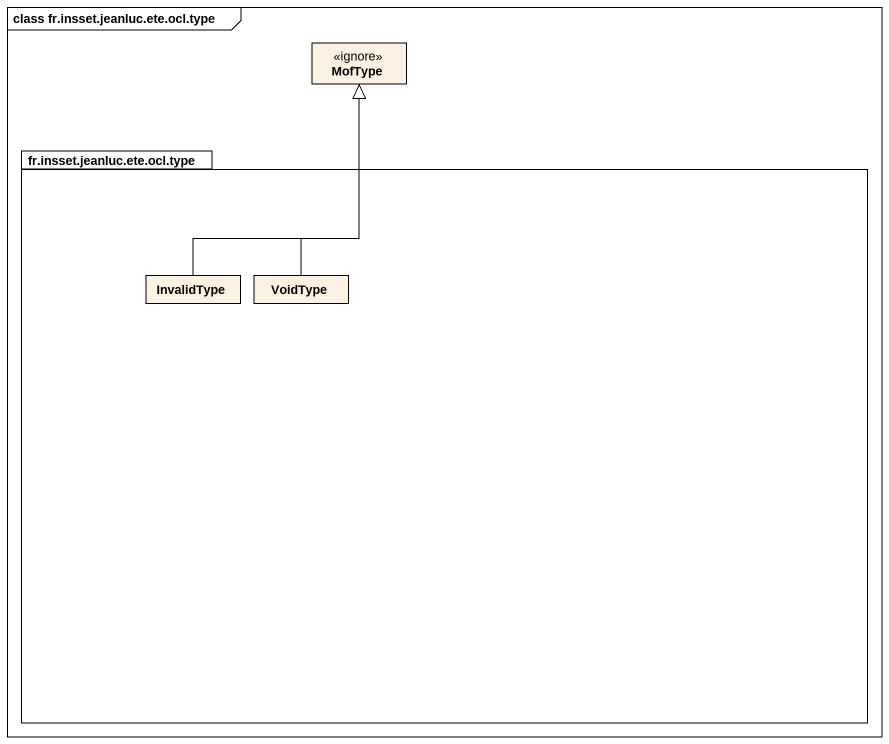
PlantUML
@startuml
mainframe class fr.insset.jeanluc.ete.ocl.type
hide circle
hide empty members
class MofType <<ignore>>
package "fr.insset.jeanluc.ete.ocl.type" as fr_insset_jeanluc_ete_ocl {
  class InvalidType
  class VoidType
}
InvalidType -up-|> MofType
VoidType -up-|> MofType
@enduml
